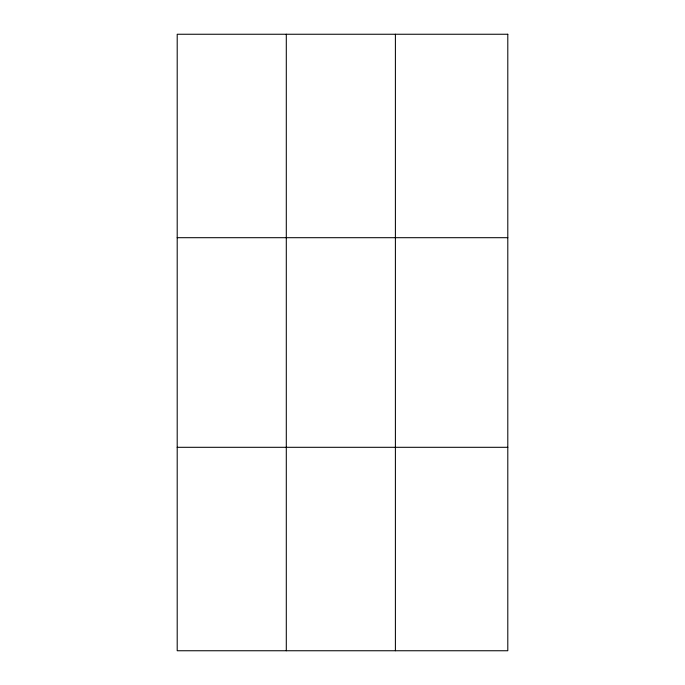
<?xml version="1.0" encoding="UTF-8"?>
<svg xmlns="http://www.w3.org/2000/svg" width="685" height="685" viewBox="0 0 685 685"><rect width="100%" height="100%" fill="white"/><g stroke="black" fill="none" stroke-linecap="round" stroke-linejoin="round"><path stroke-width="1.03" d="M286.296 34.25L286.296 650.75M395.399 34.25L395.399 650.75M177.201 237.695L507.799 237.695M177.201 447.305L507.799 447.305M507.799 34.25L507.799 650.75L177.201 650.75L177.201 34.25L507.799 34.25"/></g></svg>
